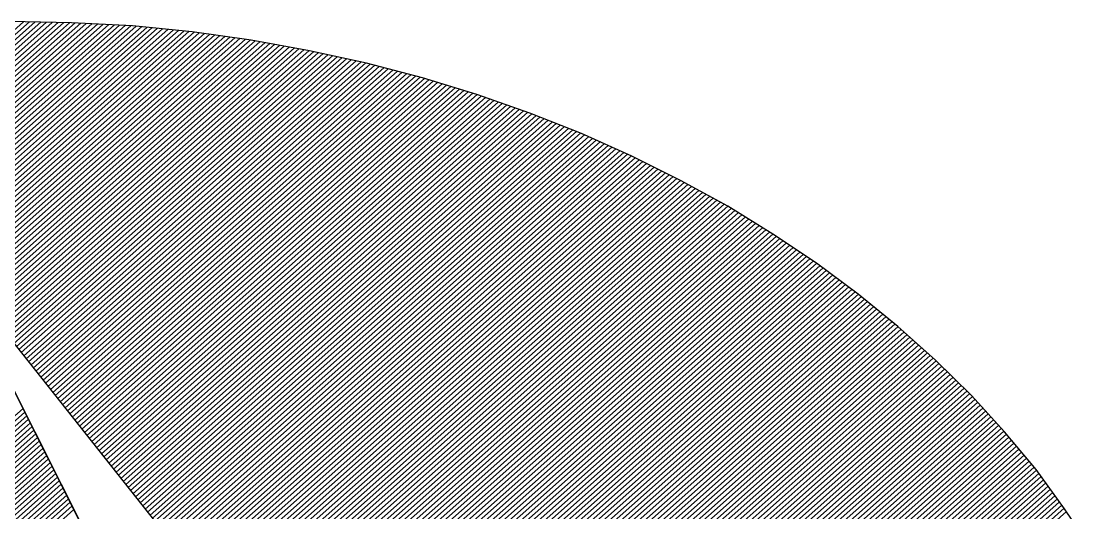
# Model space of a CAD drawing. Extents: x -2544 to -444, y -12208 to -9238.
# Drawn here: x -2220.49 to -2177.51, y -12038.96 to -12019.22 of the extents above; entities that cross this region are included whole.
import ezdxf

# ---------------------------------------------------------------- set-up
doc = ezdxf.new("R2010")
doc.units = 0
doc.header["$LTSCALE"] = 100
doc.header["$MEASUREMENT"] = 0
doc.layers.get('0').update_dxf_attribs({"linetype": 'CONTINUOUS'})
doc.layers.add('ATTRIB', color=7, linetype='CONTINUOUS')
doc.layers.add('SKILT', color=7, linetype='CONTINUOUS')
doc.styles.add('ISO', font='iso.shx')
doc.styles.add('ISO25', font='ISO3098', dxfattribs={"oblique": 0.9})
doc.styles.add('ISO35', font='ISO3098', dxfattribs={"oblique": 0.9})
doc.styles.add('ISO50', font='ISO3098', dxfattribs={"oblique": 0.9})

# ---------------------------------------------------------------- blocks, each defined once
blk = doc.blocks.new('*X24')
at = {"color": 0, "linetype": 'CONTINUOUS'}
for p, q in [((519.1492, 296.605), (522.7555, 300.2113)), ((519.1519, 296.59), (522.7727, 300.2109)), ((519.1545, 296.575), (522.79, 300.2104)), ((519.1572, 296.5599), (522.8072, 300.21)), ((519.1598, 296.5449), (522.8244, 300.2096)), ((519.1625, 296.5299), (522.8417, 300.2091)), ((519.1653, 296.5151), (522.8589, 300.2087)), ((519.1686, 296.5006), (522.8762, 300.2082)), ((519.1718, 296.4862), (522.8934, 300.2078)), ((519.1751, 296.4718), (522.9103, 300.207)), ((519.1783, 296.4574), (522.927, 300.206)), ((519.1816, 296.443), (522.9437, 300.205)), ((519.1849, 296.4286), (522.9604, 300.204)), ((519.1881, 296.4141), (522.977, 300.203)), ((519.1914, 296.3997), (522.9937, 300.2021)), ((519.1948, 296.3854), (523.0104, 300.2011)), ((519.1985, 296.3714), (523.0271, 300.2001)), ((519.2022, 296.3575), (523.0438, 300.1991)), ((519.2059, 296.3435), (523.0605, 300.1981)), ((519.2096, 296.3295), (523.0772, 300.1971)), ((519.2133, 296.3155), (523.0933, 300.1956)), ((519.217, 296.3016), (523.1092, 300.1938)), ((519.2207, 296.2876), (523.1251, 300.192)), ((519.2244, 296.2736), (523.141, 300.1902)), ((519.2281, 296.2596), (523.1568, 300.1884)), ((519.2325, 296.2464), (523.1727, 300.1866)), ((519.2369, 296.2331), (523.1886, 300.1848)), ((519.2413, 296.2199), (523.2045, 300.183)), ((519.2458, 296.2066), (523.2204, 300.1812)), ((519.2502, 296.1934), (523.2363, 300.1794)), ((519.2546, 296.1801), (523.2521, 300.1776)), ((519.259, 296.1668), (523.2678, 300.1756)), ((519.2634, 296.1536), (523.2831, 300.1732)), ((519.2679, 296.1403), (523.2983, 300.1708)), ((519.2725, 296.1273), (523.3136, 300.1684)), ((519.2773, 296.1144), (523.3289, 300.166)), ((519.2821, 296.1015), (523.3441, 300.1635)), ((519.2869, 296.0887), (523.3594, 300.1611)), ((519.2918, 296.0758), (523.3747, 300.1587)), ((519.2966, 296.063), (523.3899, 300.1563)), ((519.3014, 296.0501), (523.4052, 300.1539)), ((519.3062, 296.0373), (523.4205, 300.1515)), ((519.311, 296.0244), (523.4357, 300.1491)), ((519.3159, 296.0115), (523.4505, 300.1462)), ((519.3211, 295.9991), (523.4652, 300.1432)), ((519.3264, 295.9867), (523.4799, 300.1402)), ((519.3317, 295.9744), (523.4945, 300.1372)), ((519.337, 295.962), (523.5092, 300.1342)), ((519.3424, 295.9497), (523.5239, 300.1312)), ((519.3477, 295.9373), (523.5385, 300.1281)), ((519.353, 295.9249), (523.5532, 300.1251)), ((519.3583, 295.9126), (523.5679, 300.1221)), ((519.3636, 295.9002), (523.5825, 300.1191)), ((519.369, 295.8879), (523.5972, 300.1161)), ((519.3746, 295.8759), (523.6119, 300.1131)), ((519.3804, 295.8639), (523.6261, 300.1097)), ((519.3861, 295.852), (523.6403, 300.1062)), ((519.3918, 295.84), (523.6545, 300.1027)), ((522.712, 299.1425), (523.6687, 300.0992)), ((522.7193, 299.1321), (523.6829, 300.0957)), ((522.7266, 299.1218), (523.6971, 300.0922)), ((522.7339, 299.1114), (523.7113, 300.0888)), ((522.7412, 299.101), (523.7255, 300.0853)), ((522.7485, 299.0906), (523.7397, 300.0818)), ((522.7558, 299.0802), (523.7539, 300.0783)), ((522.7631, 299.0698), (523.768, 300.0748)), ((522.7704, 299.0595), (523.7822, 300.0713)), ((522.7777, 299.0491), (523.796, 300.0674)), ((522.785, 299.0387), (523.8096, 300.0634)), ((522.7923, 299.0283), (523.8233, 300.0593)), ((522.7995, 299.0179), (523.8369, 300.0553)), ((522.8068, 299.0075), (523.8505, 300.0512)), ((522.8141, 298.9972), (523.8642, 300.0472)), ((522.8214, 298.9868), (523.8778, 300.0432)), ((522.8287, 298.9764), (523.8914, 300.0391)), ((522.836, 298.966), (523.9051, 300.0351)), ((522.8433, 298.9556), (523.9187, 300.031)), ((522.8506, 298.9452), (523.9324, 300.027)), ((522.8579, 298.9349), (523.946, 300.023)), ((522.8652, 298.9245), (523.9594, 300.0187)), ((522.8725, 298.9141), (523.9726, 300.0142)), ((522.8798, 298.9037), (523.9857, 300.0097)), ((522.8871, 298.8933), (523.9989, 300.0051)), ((522.8944, 298.8829), (524.0121, 300.0006)), ((522.9017, 298.8726), (524.0252, 299.9961)), ((522.909, 298.8622), (524.0384, 299.9916)), ((522.9162, 298.8518), (524.0516, 299.9871)), ((522.9235, 298.8414), (524.0647, 299.9826)), ((522.9308, 298.831), (524.0779, 299.9781)), ((522.9381, 298.8206), (524.091, 299.9736)), ((522.9454, 298.8103), (524.1042, 299.969)), ((522.9527, 298.7999), (524.1173, 299.9645)), ((522.96, 298.7895), (524.1299, 299.9594)), ((522.9673, 298.7791), (524.1426, 299.9544)), ((522.9746, 298.7687), (524.1552, 299.9493)), ((522.9819, 298.7583), (524.1678, 299.9442)), ((522.9892, 298.7479), (524.1804, 299.9391)), ((522.9965, 298.7376), (524.193, 299.9341)), ((523.0038, 298.7272), (524.2056, 299.929)), ((523.0111, 298.7168), (524.2182, 299.9239)), ((523.0184, 298.7064), (524.2308, 299.9189)), ((523.0257, 298.696), (524.2434, 299.9138)), ((523.033, 298.6856), (524.256, 299.9087)), ((523.0402, 298.6753), (524.2686, 299.9037)), ((523.0475, 298.6649), (524.2811, 299.8984)), ((523.0548, 298.6545), (524.2934, 299.893)), ((523.0621, 298.6441), (524.3057, 299.8876)), ((523.0694, 298.6337), (524.3179, 299.8822)), ((523.0767, 298.6233), (524.3302, 299.8768)), ((523.084, 298.613), (524.3425, 299.8714)), ((523.0913, 298.6026), (524.3548, 299.866)), ((523.0986, 298.5922), (524.367, 299.8606)), ((523.1059, 298.5818), (524.3793, 299.8552)), ((523.1132, 298.5714), (524.3916, 299.8498)), ((523.1205, 298.561), (524.4039, 299.8444)), ((523.1278, 298.5507), (524.4161, 299.839)), ((523.1351, 298.5403), (524.4284, 299.8336)), ((523.1424, 298.5299), (524.4403, 299.8278)), ((523.1497, 298.5195), (524.452, 299.8219)), ((523.1569, 298.5091), (524.4638, 299.8159)), ((523.1642, 298.4987), (524.4755, 299.81)), ((523.1715, 298.4884), (524.4873, 299.8041)), ((523.1788, 298.478), (524.499, 299.7981)), ((523.1861, 298.4676), (524.5107, 299.7922)), ((523.1934, 298.4572), (524.5225, 299.7863)), ((523.2007, 298.4468), (524.5342, 299.7803)), ((523.208, 298.4364), (524.546, 299.7744)), ((523.2153, 298.4261), (524.5577, 299.7685)), ((523.2226, 298.4157), (524.5695, 299.7625)), ((523.2299, 298.4053), (524.5812, 299.7566)), ((523.2372, 298.3949), (524.5925, 299.7503)), ((523.2445, 298.3845), (524.6039, 299.7439)), ((523.2518, 298.3741), (524.6152, 299.7375)), ((523.2591, 298.3638), (524.6265, 299.7311)), ((523.2664, 298.3534), (524.6378, 299.7248)), ((523.2736, 298.343), (524.6491, 299.7184)), ((523.2809, 298.3326), (524.6604, 299.712)), ((523.2882, 298.3222), (524.6717, 299.7057)), ((523.2955, 298.3118), (524.683, 299.6993)), ((523.3028, 298.3014), (524.6943, 299.6929)), ((523.3101, 298.2911), (524.7056, 299.6865)), ((523.3174, 298.2807), (524.7169, 299.6802)), ((523.3247, 298.2703), (524.7282, 299.6738)), ((523.332, 298.2599), (524.7391, 299.6671)), ((523.3393, 298.2495), (524.7501, 299.6603)), ((523.3466, 298.2391), (524.761, 299.6536)), ((523.3539, 298.2288), (524.772, 299.6469)), ((523.3612, 298.2184), (524.7829, 299.6401)), ((523.3685, 298.208), (524.7939, 299.6334)), ((523.3758, 298.1976), (524.8048, 299.6267)), ((523.3831, 298.1872), (524.8157, 299.6199)), ((523.3904, 298.1768), (524.8267, 299.6132)), ((523.3976, 298.1665), (524.8376, 299.6064)), ((523.4049, 298.1561), (524.8486, 299.5997)), ((523.4122, 298.1457), (524.8595, 299.593)), ((523.4195, 298.1353), (524.8704, 299.5862)), ((523.4268, 298.1249), (524.8808, 299.5789)), ((523.4341, 298.1145), (524.8912, 299.5717)), ((523.4414, 298.1042), (524.9016, 299.5644)), ((523.4487, 298.0938), (524.912, 299.5571)), ((523.456, 298.0834), (524.9224, 299.5498)), ((523.4633, 298.073), (524.9328, 299.5425)), ((523.4706, 298.0626), (524.9432, 299.5352)), ((523.4779, 298.0522), (524.9536, 299.5279)), ((523.4852, 298.0419), (524.964, 299.5206)), ((523.4925, 298.0315), (524.9744, 299.5134)), ((523.4998, 298.0211), (524.9848, 299.5061)), ((523.5071, 298.0107), (524.9951, 299.4988)), ((523.5143, 298.0003), (525.0055, 299.4915)), ((523.5216, 297.9899), (525.0156, 299.4839)), ((523.5289, 297.9796), (525.0257, 299.4764)), ((523.5362, 297.9692), (525.0358, 299.4688)), ((523.5435, 297.9588), (525.0459, 299.4612)), ((523.5508, 297.9484), (525.056, 299.4536)), ((523.5581, 297.938), (525.0661, 299.446)), ((523.5654, 297.9276), (525.0762, 299.4385)), ((523.5727, 297.9172), (525.0863, 299.4309)), ((523.58, 297.9069), (525.0964, 299.4233)), ((523.5873, 297.8965), (525.1065, 299.4157)), ((523.5946, 297.8861), (525.1167, 299.4082)), ((523.6019, 297.8757), (525.1268, 299.4006)), ((523.6092, 297.8653), (525.1368, 299.393)), ((523.6165, 297.8549), (525.1465, 299.385)), ((523.6238, 297.8446), (525.1562, 299.377)), ((523.6311, 297.8342), (525.1659, 299.369)), ((523.6383, 297.8238), (525.1755, 299.361)), ((523.6456, 297.8134), (525.1852, 299.353)), ((523.6529, 297.803), (525.1949, 299.345)), ((523.6602, 297.7926), (525.2046, 299.337)), ((523.6675, 297.7823), (525.2142, 299.329)), ((523.6748, 297.7719), (525.2239, 299.321)), ((523.6821, 297.7615), (525.2336, 299.313)), ((523.6894, 297.7511), (525.2433, 299.305)), ((523.6967, 297.7407), (525.2529, 299.297)), ((523.704, 297.7303), (525.2626, 299.2889)), ((523.7113, 297.72), (525.2717, 299.2804)), ((523.7186, 297.7096), (525.2809, 299.2719)), ((523.7259, 297.6992), (525.29, 299.2633)), ((523.7332, 297.6888), (525.2991, 299.2548)), ((523.7405, 297.6784), (525.3083, 299.2463)), ((523.7478, 297.668), (525.3174, 299.2377)), ((523.755, 297.6577), (525.3266, 299.2292)), ((523.7623, 297.6473), (525.3357, 299.2206)), ((523.7696, 297.6369), (525.3448, 299.2121)), ((523.7769, 297.6265), (525.354, 299.2036)), ((523.7842, 297.6161), (525.3631, 299.195)), ((523.7915, 297.6057), (525.3723, 299.1865)), ((523.7988, 297.5954), (525.3814, 299.1779)), ((523.8061, 297.585), (525.3902, 299.1691)), ((523.8134, 297.5746), (525.3991, 299.1602)), ((523.8207, 297.5642), (525.4079, 299.1514)), ((523.828, 297.5538), (525.4167, 299.1426)), ((523.8353, 297.5434), (525.4256, 299.1337)), ((523.8426, 297.533), (525.4344, 299.1249)), ((523.8499, 297.5227), (525.4433, 299.1161)), ((523.8572, 297.5123), (525.4521, 299.1072)), ((523.8645, 297.5019), (525.4609, 299.0984)), ((523.8717, 297.4915), (525.4698, 299.0895)), ((523.879, 297.4811), (525.4786, 299.0807)), ((523.8863, 297.4707), (525.4874, 299.0719)), ((523.8936, 297.4604), (525.4962, 299.0629)), ((523.9009, 297.45), (525.5045, 299.0536)), ((523.9082, 297.4396), (525.5129, 299.0443)), ((523.9155, 297.4292), (525.5212, 299.0349)), ((523.9228, 297.4188), (525.5296, 299.0256)), ((523.9301, 297.4084), (525.538, 299.0163)), ((523.9374, 297.3981), (525.5463, 299.007)), ((523.9447, 297.3877), (525.5547, 298.9976)), ((523.952, 297.3773), (525.563, 298.9883)), ((523.9593, 297.3669), (525.5714, 298.979)), ((523.9666, 297.3565), (525.5797, 298.9697)), ((523.9739, 297.3461), (525.5881, 298.9604)), ((523.9812, 297.3358), (525.5964, 298.951)), ((523.9885, 297.3254), (525.6046, 298.9415)), ((523.9957, 297.315), (525.6125, 298.9318)), ((524.003, 297.3046), (525.6205, 298.922)), ((524.0103, 297.2942), (525.6284, 298.9123)), ((524.0176, 297.2838), (525.6363, 298.9025)), ((524.0249, 297.2735), (525.6442, 298.8927)), ((524.0322, 297.2631), (525.6521, 298.883)), ((524.0395, 297.2527), (525.66, 298.8732)), ((524.0468, 297.2423), (525.6679, 298.8634)), ((524.0541, 297.2319), (525.6758, 298.8537)), ((524.0614, 297.2215), (525.6837, 298.8439)), ((524.0687, 297.2112), (525.6917, 298.8341)), ((524.076, 297.2008), (525.6996, 298.8244)), ((524.0833, 297.1904), (525.7072, 298.8143)), ((524.0906, 297.18), (525.7147, 298.8042)), ((524.0979, 297.1696), (525.7223, 298.794)), ((524.1052, 297.1592), (525.7298, 298.7839)), ((524.1124, 297.1488), (525.7374, 298.7738)), ((524.1197, 297.1385), (525.7449, 298.7636)), ((524.127, 297.1281), (525.7524, 298.7535)), ((524.1343, 297.1177), (525.76, 298.7433)), ((524.1416, 297.1073), (525.7675, 298.7332)), ((524.1489, 297.0969), (525.7751, 298.7231)), ((524.1562, 297.0865), (525.7826, 298.7129)), ((524.1635, 297.0762), (525.7901, 298.7028)), ((524.1708, 297.0658), (525.7976, 298.6926)), ((524.1781, 297.0554), (525.8045, 298.6818)), ((524.1854, 297.045), (525.8115, 298.6711)), ((524.1927, 297.0346), (525.8184, 298.6604)), ((524.2, 297.0242), (525.8254, 298.6496)), ((524.2073, 297.0139), (525.8323, 298.6389)), ((524.2146, 297.0035), (525.8392, 298.6282)), ((524.2219, 296.9931), (525.8462, 298.6174)), ((524.2291, 296.9827), (525.8531, 298.6067)), ((524.2364, 296.9723), (525.8601, 298.596)), ((524.2437, 296.9619), (525.867, 298.5852)), ((524.251, 296.9516), (525.874, 298.5745)), ((524.2583, 296.9412), (525.8809, 298.5638)), ((524.2656, 296.9308), (525.8876, 298.5528))]:
    blk.add_line(p, q, dxfattribs=at)
blk = doc.blocks.new('*X25')
at = {"color": 0, "linetype": 'CONTINUOUS'}
for p, q in [((522.5707, 298.683), (522.7648, 298.8771)), ((522.5849, 298.7149), (522.7593, 298.8893)), ((522.599, 298.7467), (522.7539, 298.9015)), ((522.5424, 298.6194), (522.7757, 298.8527)), ((522.5566, 298.6512), (522.7702, 298.8649)), ((522.5, 298.5239), (522.7921, 298.816)), ((522.5141, 298.5557), (522.7866, 298.8282)), ((522.5283, 298.5876), (522.7812, 298.8404)), ((522.4717, 298.4603), (522.803, 298.7916)), ((522.4858, 298.4921), (522.7975, 298.8038)), ((522.4293, 298.3648), (522.8194, 298.7549)), ((522.4434, 298.3966), (522.8139, 298.7671)), ((522.4576, 298.4284), (522.8085, 298.7794)), ((522.3868, 298.2693), (522.8358, 298.7183)), ((522.401, 298.3012), (522.8303, 298.7305)), ((522.4151, 298.333), (522.8248, 298.7427)), ((522.3585, 298.2057), (522.8467, 298.6938)), ((522.3727, 298.2375), (522.8412, 298.706)), ((522.3161, 298.1102), (522.8631, 298.6572)), ((522.3302, 298.142), (522.8576, 298.6694)), ((522.3444, 298.1739), (522.8521, 298.6816)), ((522.2736, 298.0147), (522.8794, 298.6205)), ((522.2878, 298.0466), (522.874, 298.6327)), ((522.3019, 298.0784), (522.8685, 298.645)), ((522.2454, 297.9511), (522.8904, 298.5961)), ((522.2595, 297.9829), (522.8849, 298.6083)), ((522.2029, 297.8556), (522.9067, 298.5594)), ((522.2171, 297.8874), (522.9013, 298.5716)), ((522.2312, 297.9193), (522.8958, 298.5839))]:
    blk.add_line(p, q, dxfattribs=at)
blk = doc.blocks.new('A$C5A634891')
at = {"color": 11, "linetype": 'CONTINUOUS'}
for p, q in [((6.6765, 8.8139, 2999.8817), (6.4573, 8.8194, 2999.8817)), ((6.6765, 8.8139, 3000), (6.4573, 8.8194, 3000)), ((6.6765, 8.8139, 3000), (6.4573, 8.8194, 3000)), ((6.6765, 8.8139, 3000), (6.4573, 8.8194, 3000)), ((6.8937, 8.801, 2999.8817), (6.6765, 8.8139, 2999.8817)), ((6.8937, 8.801, 3000), (6.6765, 8.8139, 3000)), ((6.8937, 8.801, 3000), (6.6765, 8.8139, 3000)), ((6.8937, 8.801, 3000), (6.6765, 8.8139, 3000)), ((7.1055, 8.777, 2999.8817), (6.8937, 8.801, 2999.8817)), ((7.1055, 8.777, 3000), (6.8937, 8.801, 3000)), ((7.1055, 8.777, 3000), (6.8937, 8.801, 3000)), ((7.1055, 8.777, 3000), (6.8937, 8.801, 3000)), ((7.3154, 8.7439, 2999.8817), (7.1055, 8.777, 2999.8817)), ((7.3154, 8.7439, 3000), (7.1055, 8.777, 3000)), ((7.3154, 8.7439, 3000), (7.1055, 8.777, 3000)), ((7.3154, 8.7439, 3000), (7.1055, 8.777, 3000)), ((7.5216, 8.7015, 2999.8817), (7.3154, 8.7439, 2999.8817)), ((7.5216, 8.7015, 3000), (7.3154, 8.7439, 3000)), ((7.5216, 8.7015, 3000), (7.3154, 8.7439, 3000)), ((7.5216, 8.7015, 3000), (7.3154, 8.7439, 3000)), ((7.7242, 8.6518, 2999.8817), (7.5216, 8.7015, 2999.8817)), ((7.7242, 8.6518, 3000), (7.5216, 8.7015, 3000)), ((7.7242, 8.6518, 3000), (7.5216, 8.7015, 3000)), ((7.7242, 8.6518, 3000), (7.5216, 8.7015, 3000)), ((7.9231, 8.5929, 2999.8817), (7.7242, 8.6518, 2999.8817)), ((7.9231, 8.5929, 3000), (7.7242, 8.6518, 3000)), ((7.9231, 8.5929, 3000), (7.7242, 8.6518, 3000)), ((7.9231, 8.5929, 3000), (7.7242, 8.6518, 3000)), ((8.1164, 8.5266, 2999.8817), (7.9231, 8.5929, 2999.8817)), ((8.1164, 8.5266, 3000), (7.9231, 8.5929, 3000)), ((8.1164, 8.5266, 3000), (7.9231, 8.5929, 3000)), ((8.1164, 8.5266, 3000), (7.9231, 8.5929, 3000)), ((8.3042, 8.4511, 2999.8817), (8.1164, 8.5266, 2999.8817)), ((8.3042, 8.4511, 3000), (8.1164, 8.5266, 3000)), ((8.3042, 8.4511, 3000), (8.1164, 8.5266, 3000)), ((8.3042, 8.4511, 3000), (8.1164, 8.5266, 3000)), ((8.4884, 8.3701, 2999.8817), (8.3042, 8.4511, 2999.8817)), ((8.4884, 8.3701, 3000), (8.3042, 8.4511, 3000)), ((8.4884, 8.3701, 3000), (8.3042, 8.4511, 3000)), ((8.4884, 8.3701, 3000), (8.3042, 8.4511, 3000)), ((8.667, 8.2799, 2999.8817), (8.4884, 8.3701, 2999.8817)), ((8.667, 8.2799, 3000), (8.4884, 8.3701, 3000)), ((8.667, 8.2799, 3000), (8.4884, 8.3701, 3000)), ((8.667, 8.2799, 3000), (8.4884, 8.3701, 3000)), ((8.8401, 8.1823, 2999.8817), (8.667, 8.2799, 2999.8817)), ((8.8401, 8.1823, 3000), (8.667, 8.2799, 3000)), ((8.8401, 8.1823, 3000), (8.667, 8.2799, 3000)), ((8.8401, 8.1823, 3000), (8.667, 8.2799, 3000)), ((9.0076, 8.0791, 2999.8817), (8.8401, 8.1823, 2999.8817)), ((9.0076, 8.0791, 3000), (8.8401, 8.1823, 3000)), ((9.0076, 8.0791, 3000), (8.8401, 8.1823, 3000)), ((9.0076, 8.0791, 3000), (8.8401, 8.1823, 3000)), ((9.1678, 7.9668, 2999.8817), (9.0076, 8.0791, 2999.8817)), ((9.1678, 7.9668, 3000), (9.0076, 8.0791, 3000)), ((9.1678, 7.9668, 3000), (9.0076, 8.0791, 3000)), ((9.1678, 7.9668, 3000), (9.0076, 8.0791, 3000)), ((9.3225, 7.8508, 2999.8817), (9.1678, 7.9668, 2999.8817)), ((9.3225, 7.8508, 3000), (9.1678, 7.9668, 3000)), ((9.3225, 7.8508, 3000), (9.1678, 7.9668, 3000)), ((9.3225, 7.8508, 3000), (9.1678, 7.9668, 3000)), ((9.4716, 7.7274, 2999.8817), (9.3225, 7.8508, 2999.8817)), ((9.4716, 7.7274, 3000), (9.3225, 7.8508, 3000)), ((9.4716, 7.7274, 3000), (9.3225, 7.8508, 3000)), ((9.4716, 7.7274, 3000), (9.3225, 7.8508, 3000)), ((9.6116, 7.5967, 2999.8817), (9.4716, 7.7274, 2999.8817)), ((9.6116, 7.5967, 3000), (9.4716, 7.7274, 3000)), ((9.6116, 7.5967, 3000), (9.4716, 7.7274, 3000)), ((9.6116, 7.5967, 3000), (9.4716, 7.7274, 3000)), ((9.746, 7.4623, 2999.8817), (9.6116, 7.5967, 2999.8817)), ((9.746, 7.4623, 3000), (9.6116, 7.5967, 3000)), ((9.746, 7.4623, 3000), (9.6116, 7.5967, 3000)), ((9.746, 7.4623, 3000), (9.6116, 7.5967, 3000)), ((6.4537, 7.5562, 2999.8817), (9.8049, 2.7852, 2999.8817)), ((6.4537, 7.5562, 3000), (9.8049, 2.7852, 3000)), ((6.4537, 7.5562, 3000), (9.8049, 2.7852, 3000)), ((6.4537, 7.5562, 3000), (9.8049, 2.7852, 3000)), ((9.8731, 7.3205, 2999.8817), (9.746, 7.4623, 2999.8817)), ((9.8731, 7.3205, 3000), (9.746, 7.4623, 3000)), ((9.8731, 7.3205, 3000), (9.746, 7.4623, 3000)), ((9.8731, 7.3205, 3000), (9.746, 7.4623, 3000)), ((8.8548, 2.01, 2999.8817), (6.4537, 7.3831, 2999.8817)), ((8.8548, 2.01, 3000), (6.4551, 7.3798, 3000)), ((9.9909, 7.175, 2999.8817), (9.8731, 7.3205, 2999.8817)), ((9.9909, 7.175, 3000), (9.8731, 7.3205, 3000)), ((9.9909, 7.175, 3000), (9.8731, 7.3205, 3000)), ((9.9909, 7.175, 3000), (9.8731, 7.3205, 3000)), ((10.1032, 7.024, 2999.8817), (9.9909, 7.175, 2999.8817)), ((10.1032, 7.024, 3000), (9.9909, 7.175, 3000)), ((10.1032, 7.024, 3000), (9.9909, 7.175, 3000)), ((10.1032, 7.024, 3000), (9.9909, 7.175, 3000)), ((10.2045, 6.8675, 2999.8817), (10.1032, 7.024, 2999.8817)), ((10.2045, 6.8675, 3000), (10.1032, 7.024, 3000)), ((10.2045, 6.8675, 3000), (10.1032, 7.024, 3000)), ((10.2045, 6.8675, 3000), (10.1032, 7.024, 3000)), ((10.3003, 6.7073, 2999.8817), (10.2045, 6.8675, 2999.8817)), ((10.3003, 6.7073, 3000), (10.2045, 6.8675, 3000)), ((10.3003, 6.7073, 3000), (10.2045, 6.8675, 3000)), ((10.3003, 6.7073, 3000), (10.2045, 6.8675, 3000))]:
    blk.add_line(p, q, dxfattribs=at)
at = {"color": 11, "linetype": 'CONTINUOUS', "elevation": 3000}
for points in [[(6.4537, 7.5562), (9.8049, 2.7852)], [(10.3003, 6.7073), (10.2045, 6.8675), (10.1032, 7.024), (9.9909, 7.175), (9.8731, 7.3205), (9.746, 7.4623), (9.6116, 7.5967), (9.4716, 7.7274), (9.3225, 7.8508), (9.1678, 7.9668), (9.0076, 8.0791), (8.8401, 8.1823), (8.667, 8.2799), (8.4884, 8.3701), (8.3042, 8.4511), (8.1164, 8.5266), (7.9231, 8.5929), (7.7242, 8.6518), (7.5216, 8.7015), (7.3154, 8.7439), (7.1055, 8.777), (6.8937, 8.801), (6.6765, 8.8139), (6.4573, 8.8194)], [(6.4537, 7.5562), (9.8049, 2.7852)], [(10.3003, 6.7073), (10.2045, 6.8675), (10.1032, 7.024), (9.9909, 7.175), (9.8731, 7.3205), (9.746, 7.4623), (9.6116, 7.5967), (9.4716, 7.7274), (9.3225, 7.8508), (9.1678, 7.9668), (9.0076, 8.0791), (8.8401, 8.1823), (8.667, 8.2799), (8.4884, 8.3701), (8.3042, 8.4511), (8.1164, 8.5266), (7.9231, 8.5929), (7.7242, 8.6518), (7.5216, 8.7015), (7.3154, 8.7439), (7.1055, 8.777), (6.8937, 8.801), (6.6765, 8.8139), (6.4573, 8.8194)], [(6.4537, 7.5562), (9.8049, 2.7852)], [(10.3003, 6.7073), (10.2045, 6.8675), (10.1032, 7.024), (9.9909, 7.175), (9.8731, 7.3205), (9.746, 7.4623), (9.6116, 7.5967), (9.4716, 7.7274), (9.3225, 7.8508), (9.1678, 7.9668), (9.0076, 8.0791), (8.8401, 8.1823), (8.667, 8.2799), (8.4884, 8.3701), (8.3042, 8.4511), (8.1164, 8.5266), (7.9231, 8.5929), (7.7242, 8.6518), (7.5216, 8.7015), (7.3154, 8.7439), (7.1055, 8.777), (6.8937, 8.801), (6.6765, 8.8139), (6.4573, 8.8194)], [(8.8548, 2.01), (6.4551, 7.3798)]]:
    blk.add_lwpolyline(points, dxfattribs=at)
at = {"color": 11, "linetype": 'CONTINUOUS', "xscale": 1.182765339543855, "yscale": 1.182765339543855, "zscale": 1.182765339543855, "rotation": 359.9999999999548}
for name in ['*X24', '*X25']:
    blk.add_blockref(name, (-611.7905, -346.2614, 3000), dxfattribs=at)
at = {"color": 2, "linetype": 'CONTINUOUS'}
blk.add_attdef('TITTEL_5', (0.9377, 21.0967, 3000), '', height=1.0193, rotation=360, dxfattribs=at)
at = {"layer": 'ATTRIB', "style": 'ISO25', "oblique": 0.9}
for tag, p in [('KONT_REV_2', (118.7157, 58.9395, 3000)), ('GODK_REV_2', (134.9233, 58.9387, 3000)), ('REV_2', (1.4489, 58.5233, 3000)), ('REV_2', (15.9941, 58.5233, 3000)), ('DATO_REV_2', (85.0529, 58.5233, 3000)), ('TEGN_REV_2', (101.4685, 58.5233, 3000)), ('DATO_REV_1', (85.0529, 54.3689, 3000)), ('TEGN_REV_1', (101.4685, 54.3697, 3000)), ('KONT_REV_1', (118.7157, 54.3697, 3000)), ('GODK_REV_1', (134.9233, 54.3697, 3000)), ('REV_1', (1.4489, 53.9535, 3000)), ('REV_1', (15.9941, 53.9535, 3000))]:
    blk.add_attdef(tag, p, '', height=2.1235, rotation=360, dxfattribs=at)
at = {"layer": 'ATTRIB', "color": 2, "style": 'ISO25'}
for tag, p in [('DATO', (121.6607, 45.4421, 3000)), ('TEGNET_AV', (121.6607, 41.0634, 3000)), ('KONTROLLERT_AV', (121.6607, 36.9279, 3000)), ('GODKJENT_AV', (121.664, 32.7924, 3000))]:
    blk.add_attdef(tag, p, '', height=2.1235, rotation=360, dxfattribs=at)
at = {"layer": 'ATTRIB', "style": 'ISO35'}
for tag, p, height in [('TITTEL_1', (2.903, 42.0771, 3000), 3.3976), ('TITTEL_2', (2.903, 36.9263, 3000), 3.3976), ('MÅLEST.', (85.8874, 35.9549, 3000), 2.9729), ('TITTEL_3', (2.903, 30.4402, 3000), 2.9729), ('TITTEL_4', (2.903, 25.2894, 3000), 2.9729), ('TITTEL_6', (2.903, 15.4507, 3000), 2.9729), ('TITTEL_7', (2.903, 11.4619, 3000), 2.3783)]:
    blk.add_attdef(tag, p, '', height=height, rotation=360, dxfattribs=at)
at = {"layer": 'ATTRIB', "color": 4, "style": 'ISO50'}
for tag, p in [('ARKIV_BETEGNELSE', (98.0552, 19.6562, 3000)), ('ERSTATNING_FOR', (98.0552, 15.5207, 3000))]:
    blk.add_attdef(tag, p, '', height=1.5289, rotation=360, dxfattribs=at)
at = {"layer": 'ATTRIB', "color": 5, "style": 'ISO'}
for tag, p in [('DOK._OG_TEGN.NR.', (88.0776, 1.8979, 3000)), ('REV_NR.', (135.4346, 1.8979, 3000))]:
    blk.add_attdef(tag, p, '', height=3.3976, rotation=360, dxfattribs=at)

msp = doc.modelspace()

# ---------------------------------------------------------------- block references
at = {"layer": 'SKILT', "xscale": 11.306, "yscale": 10.036, "zscale": 11.306}
msp.add_blockref('A$C5A634891', (-2293.961, -12107.727), dxfattribs=at)

doc.saveas('drawing.dxf')
